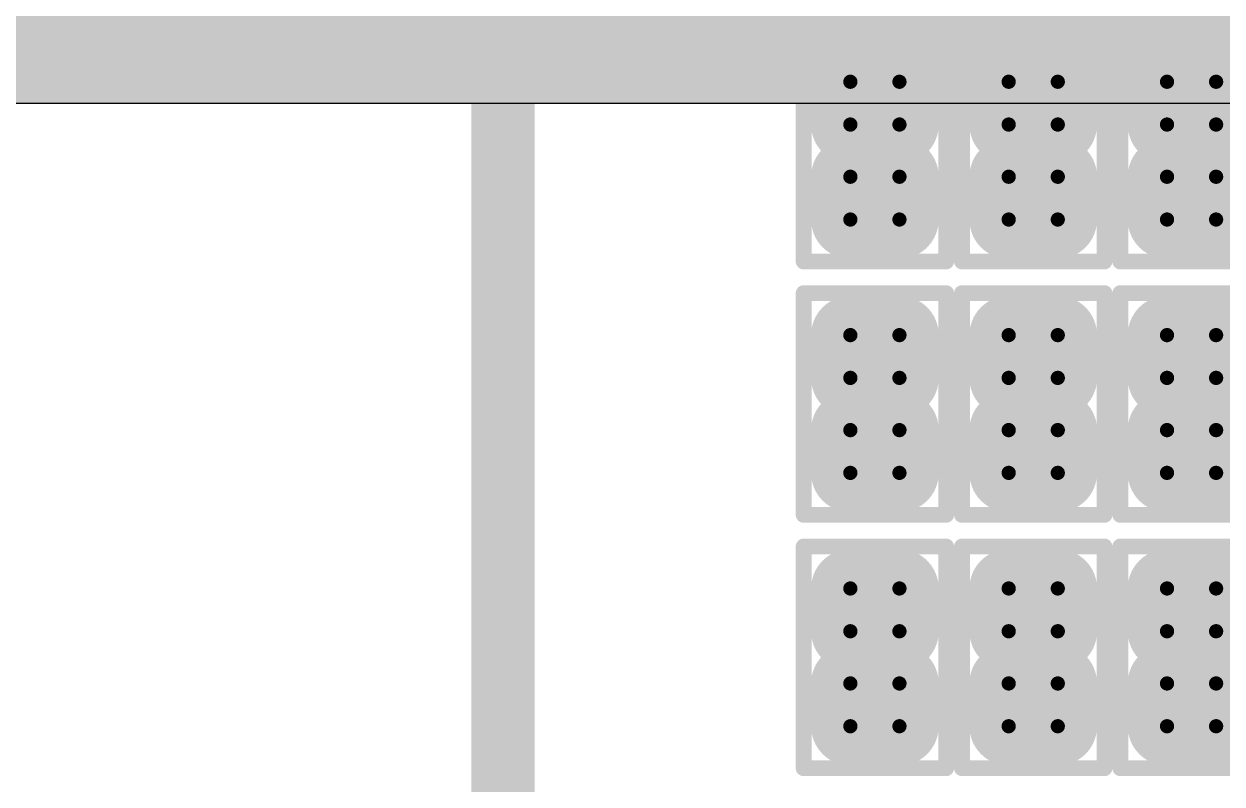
# Model space of a CAD drawing. Header units: millimetres. Extents: x 169 to 355, y 129 to 253.
# Drawn here: x 182.488 to 186.271, y 161.225 to 163.625 of the extents above; entities that cross this region are included whole.
import ezdxf

# ---------------------------------------------------------------- set-up
doc = ezdxf.new("R2010")
doc.units = ezdxf.units.MM
for name, color, linetype in [('BottomLayer', 5, 'Continuous'), ('BottomOverlay', 54, 'Continuous'), ('BottomPaste', 16, 'Continuous'), ('BottomSolder', 6, 'Continuous'), ('InternalPlane1', 76, 'Continuous'), ('Mechanical1', 6, 'Continuous'), ('Mechanical15', 56, 'Continuous')]:
    doc.layers.add(name, color=color, linetype=linetype)

# ---------------------------------------------------------------- blocks, each defined once
blk = doc.blocks.new('R01005_B_1281')
at = {"layer": 'BottomLayer', "const_width": 0.0225}
for points in [[(-0.2287, 0.0775, 1), (-0.2063, 0.0775, 1)], [(-0.0937, 0.0775, 1), (-0.0712, 0.0775, 1)], [(0.0712, 0.0775, 1), (0.0937, 0.0775, 1)], [(0.2063, 0.0775, 1), (0.2287, 0.0775, 1)], [(-0.2287, -0.0775, 1), (-0.2063, -0.0775, 1)], [(-0.0937, -0.0775, 1), (-0.0712, -0.0775, 1)], [(0.0712, -0.0775, 1), (0.0937, -0.0775, 1)], [(0.2063, -0.0775, 1), (0.2287, -0.0775, 1)]]:
    blk.add_lwpolyline(points, format="xyb", close=True, dxfattribs=at)
at = {"layer": 'BottomLayer'}
for points in [[(-0.06, -0.0775), (-0.06, 0.0775), (-0.24, -0.0775), (-0.24, 0.0775)], [(-0.0825, -0.1), (-0.0825, 0.1), (-0.2175, -0.1), (-0.2175, 0.1)], [(0.24, -0.0775), (0.24, 0.0775), (0.06, -0.0775), (0.06, 0.0775)], [(0.2175, -0.1), (0.2175, 0.1), (0.0825, -0.1), (0.0825, 0.1)]]:
    blk.add_solid(points, dxfattribs=at)
at = {"layer": 'BottomPaste', "const_width": 0.0225}
for points in [[(-0.2287, 0.0775, 1), (-0.2063, 0.0775, 1)], [(-0.0937, 0.0775, 1), (-0.0712, 0.0775, 1)], [(0.0712, 0.0775, 1), (0.0937, 0.0775, 1)], [(0.2063, 0.0775, 1), (0.2287, 0.0775, 1)], [(-0.2287, -0.0775, 1), (-0.2063, -0.0775, 1)], [(-0.0937, -0.0775, 1), (-0.0712, -0.0775, 1)], [(0.0712, -0.0775, 1), (0.0937, -0.0775, 1)], [(0.2063, -0.0775, 1), (0.2287, -0.0775, 1)]]:
    blk.add_lwpolyline(points, format="xyb", close=True, dxfattribs=at)
at = {"layer": 'BottomPaste'}
for points in [[(-0.06, -0.0775), (-0.06, 0.0775), (-0.24, -0.0775), (-0.24, 0.0775)], [(-0.0825, -0.1), (-0.0825, 0.1), (-0.2175, -0.1), (-0.2175, 0.1)], [(0.24, -0.0775), (0.24, 0.0775), (0.06, -0.0775), (0.06, 0.0775)], [(0.2175, -0.1), (0.2175, 0.1), (0.0825, -0.1), (0.0825, 0.1)]]:
    blk.add_solid(points, dxfattribs=at)
at = {"layer": 'BottomSolder', "const_width": 0.1241}
for points in [[(-0.2795, 0.0775, 1), (-0.1555, 0.0775, 1)], [(-0.1445, 0.0775, 1), (-0.0204, 0.0775, 1)], [(0.0204, 0.0775, 1), (0.1445, 0.0775, 1)], [(0.1555, 0.0775, 1), (0.2795, 0.0775, 1)], [(-0.2795, -0.0775, 1), (-0.1555, -0.0775, 1)], [(-0.1445, -0.0775, 1), (-0.0204, -0.0775, 1)], [(0.0204, -0.0775, 1), (0.1445, -0.0775, 1)], [(0.1555, -0.0775, 1), (0.2795, -0.0775, 1)]]:
    blk.add_lwpolyline(points, format="xyb", close=True, dxfattribs=at)
at = {"layer": 'BottomSolder'}
for points in [[(-0.0825, -0.2016), (-0.0825, 0.2016), (-0.2175, -0.2016), (-0.2175, 0.2016)], [(0.2175, -0.2016), (0.2175, 0.2016), (0.0825, -0.2016), (0.0825, 0.2016)], [(0.0416, -0.0775), (0.0416, 0.0775), (-0.3416, -0.0775), (-0.3416, 0.0775)], [(0.3416, -0.0775), (0.3416, 0.0775), (-0.0416, -0.0775), (-0.0416, 0.0775)]]:
    blk.add_solid(points, dxfattribs=at)
at = {"layer": 'Mechanical1', "const_width": 0.05}
for points in [[(-0.1999, 0.0999), (-0.1999, -0.1001)], [(-0.1999, 0.0999), (0.2001, 0.0999)], [(0.2001, 0.0999), (0.2001, -0.1001)], [(-0.1999, -0.1001), (0.2001, -0.1001)]]:
    blk.add_lwpolyline(points, dxfattribs=at)
at = {"layer": 'Mechanical1', "const_width": 0.025}
for points in [[(-0.2124, 0.0999, 1), (-0.1874, 0.0999, 1)], [(-0.2124, 0.0999, 1), (-0.1874, 0.0999, 1)], [(0.1876, 0.0999, 1), (0.2126, 0.0999, 1)], [(0.1876, 0.0999, 1), (0.2126, 0.0999, 1)], [(-0.2124, -0.1001, 1), (-0.1874, -0.1001, 1)], [(-0.2124, -0.1001, 1), (-0.1874, -0.1001, 1)], [(0.1876, -0.1001, 1), (0.2126, -0.1001, 1)], [(0.1876, -0.1001, 1), (0.2126, -0.1001, 1)]]:
    blk.add_lwpolyline(points, format="xyb", close=True, dxfattribs=at)
at = {"layer": 'Mechanical15', "const_width": 0.05}
for points in [[(-0.35, 0.225), (-0.35, -0.225)], [(-0.35, 0.225), (0.35, 0.225)], [(0.35, 0.225), (0.35, -0.225)], [(0, 0.125), (0, -0.125)], [(-0.15, 0), (0.15, 0)], [(-0.35, -0.225), (0.35, -0.225)]]:
    blk.add_lwpolyline(points, dxfattribs=at)
at = {"layer": 'Mechanical15', "const_width": 0.025}
for points in [[(-0.3625, 0.225, 1), (-0.3375, 0.225, 1)], [(-0.3625, 0.225, 1), (-0.3375, 0.225, 1)], [(0.3375, 0.225, 1), (0.3625, 0.225, 1)], [(0.3375, 0.225, 1), (0.3625, 0.225, 1)], [(-0.0125, 0.125, 1), (0.0125, 0.125, 1)], [(-0.1625, 0, 1), (-0.1375, 0, 1)], [(0.1375, 0, 1), (0.1625, 0, 1)], [(-0.0125, -0.125, 1), (0.0125, -0.125, 1)], [(-0.3625, -0.225, 1), (-0.3375, -0.225, 1)], [(-0.3625, -0.225, 1), (-0.3375, -0.225, 1)], [(0.3375, -0.225, 1), (0.3625, -0.225, 1)], [(0.3375, -0.225, 1), (0.3625, -0.225, 1)]]:
    blk.add_lwpolyline(points, format="xyb", close=True, dxfattribs=at)
blk = doc.blocks.new('R01005_B_1284')
at = {"layer": 'BottomLayer', "const_width": 0.0225}
for points in [[(-0.2287, 0.0775, 1), (-0.2063, 0.0775, 1)], [(-0.0937, 0.0775, 1), (-0.0712, 0.0775, 1)], [(0.0712, 0.0775, 1), (0.0937, 0.0775, 1)], [(0.2063, 0.0775, 1), (0.2287, 0.0775, 1)], [(-0.2287, -0.0775, 1), (-0.2063, -0.0775, 1)], [(-0.0937, -0.0775, 1), (-0.0712, -0.0775, 1)], [(0.0712, -0.0775, 1), (0.0937, -0.0775, 1)], [(0.2063, -0.0775, 1), (0.2287, -0.0775, 1)]]:
    blk.add_lwpolyline(points, format="xyb", close=True, dxfattribs=at)
at = {"layer": 'BottomLayer'}
for points in [[(-0.06, -0.0775), (-0.06, 0.0775), (-0.24, -0.0775), (-0.24, 0.0775)], [(-0.0825, -0.1), (-0.0825, 0.1), (-0.2175, -0.1), (-0.2175, 0.1)], [(0.24, -0.0775), (0.24, 0.0775), (0.06, -0.0775), (0.06, 0.0775)], [(0.2175, -0.1), (0.2175, 0.1), (0.0825, -0.1), (0.0825, 0.1)]]:
    blk.add_solid(points, dxfattribs=at)
at = {"layer": 'BottomPaste', "const_width": 0.0225}
for points in [[(-0.2287, 0.0775, 1), (-0.2063, 0.0775, 1)], [(-0.0937, 0.0775, 1), (-0.0712, 0.0775, 1)], [(0.0712, 0.0775, 1), (0.0937, 0.0775, 1)], [(0.2063, 0.0775, 1), (0.2287, 0.0775, 1)], [(-0.2287, -0.0775, 1), (-0.2063, -0.0775, 1)], [(-0.0937, -0.0775, 1), (-0.0712, -0.0775, 1)], [(0.0712, -0.0775, 1), (0.0937, -0.0775, 1)], [(0.2063, -0.0775, 1), (0.2287, -0.0775, 1)]]:
    blk.add_lwpolyline(points, format="xyb", close=True, dxfattribs=at)
at = {"layer": 'BottomPaste'}
for points in [[(-0.06, -0.0775), (-0.06, 0.0775), (-0.24, -0.0775), (-0.24, 0.0775)], [(-0.0825, -0.1), (-0.0825, 0.1), (-0.2175, -0.1), (-0.2175, 0.1)], [(0.24, -0.0775), (0.24, 0.0775), (0.06, -0.0775), (0.06, 0.0775)], [(0.2175, -0.1), (0.2175, 0.1), (0.0825, -0.1), (0.0825, 0.1)]]:
    blk.add_solid(points, dxfattribs=at)
at = {"layer": 'BottomSolder', "const_width": 0.1241}
for points in [[(-0.2795, 0.0775, 1), (-0.1555, 0.0775, 1)], [(-0.1445, 0.0775, 1), (-0.0204, 0.0775, 1)], [(0.0204, 0.0775, 1), (0.1445, 0.0775, 1)], [(0.1555, 0.0775, 1), (0.2795, 0.0775, 1)], [(-0.2795, -0.0775, 1), (-0.1555, -0.0775, 1)], [(-0.1445, -0.0775, 1), (-0.0204, -0.0775, 1)], [(0.0204, -0.0775, 1), (0.1445, -0.0775, 1)], [(0.1555, -0.0775, 1), (0.2795, -0.0775, 1)]]:
    blk.add_lwpolyline(points, format="xyb", close=True, dxfattribs=at)
at = {"layer": 'BottomSolder'}
for points in [[(-0.0825, -0.2016), (-0.0825, 0.2016), (-0.2175, -0.2016), (-0.2175, 0.2016)], [(0.2175, -0.2016), (0.2175, 0.2016), (0.0825, -0.2016), (0.0825, 0.2016)], [(0.0416, -0.0775), (0.0416, 0.0775), (-0.3416, -0.0775), (-0.3416, 0.0775)], [(0.3416, -0.0775), (0.3416, 0.0775), (-0.0416, -0.0775), (-0.0416, 0.0775)]]:
    blk.add_solid(points, dxfattribs=at)
at = {"layer": 'Mechanical1', "const_width": 0.05}
for points in [[(-0.1999, 0.0999), (-0.1999, -0.1001)], [(-0.1999, 0.0999), (0.2001, 0.0999)], [(0.2001, 0.0999), (0.2001, -0.1001)], [(-0.1999, -0.1001), (0.2001, -0.1001)]]:
    blk.add_lwpolyline(points, dxfattribs=at)
at = {"layer": 'Mechanical1', "const_width": 0.025}
for points in [[(-0.2124, 0.0999, 1), (-0.1874, 0.0999, 1)], [(-0.2124, 0.0999, 1), (-0.1874, 0.0999, 1)], [(0.1876, 0.0999, 1), (0.2126, 0.0999, 1)], [(0.1876, 0.0999, 1), (0.2126, 0.0999, 1)], [(-0.2124, -0.1001, 1), (-0.1874, -0.1001, 1)], [(-0.2124, -0.1001, 1), (-0.1874, -0.1001, 1)], [(0.1876, -0.1001, 1), (0.2126, -0.1001, 1)], [(0.1876, -0.1001, 1), (0.2126, -0.1001, 1)]]:
    blk.add_lwpolyline(points, format="xyb", close=True, dxfattribs=at)
at = {"layer": 'Mechanical15', "const_width": 0.05}
for points in [[(-0.35, 0.225), (-0.35, -0.225)], [(-0.35, 0.225), (0.35, 0.225)], [(0.35, 0.225), (0.35, -0.225)], [(0, 0.125), (0, -0.125)], [(-0.15, 0), (0.15, 0)], [(-0.35, -0.225), (0.35, -0.225)]]:
    blk.add_lwpolyline(points, dxfattribs=at)
at = {"layer": 'Mechanical15', "const_width": 0.025}
for points in [[(-0.3625, 0.225, 1), (-0.3375, 0.225, 1)], [(-0.3625, 0.225, 1), (-0.3375, 0.225, 1)], [(0.3375, 0.225, 1), (0.3625, 0.225, 1)], [(0.3375, 0.225, 1), (0.3625, 0.225, 1)], [(-0.0125, 0.125, 1), (0.0125, 0.125, 1)], [(-0.1625, 0, 1), (-0.1375, 0, 1)], [(0.1375, 0, 1), (0.1625, 0, 1)], [(-0.0125, -0.125, 1), (0.0125, -0.125, 1)], [(-0.3625, -0.225, 1), (-0.3375, -0.225, 1)], [(-0.3625, -0.225, 1), (-0.3375, -0.225, 1)], [(0.3375, -0.225, 1), (0.3625, -0.225, 1)], [(0.3375, -0.225, 1), (0.3625, -0.225, 1)]]:
    blk.add_lwpolyline(points, format="xyb", close=True, dxfattribs=at)
blk = doc.blocks.new('R01005_B_1296')
at = {"layer": 'BottomLayer', "const_width": 0.0225}
for points in [[(-0.2287, 0.0775, 1), (-0.2063, 0.0775, 1)], [(-0.0937, 0.0775, 1), (-0.0712, 0.0775, 1)], [(0.0712, 0.0775, 1), (0.0937, 0.0775, 1)], [(0.2063, 0.0775, 1), (0.2287, 0.0775, 1)], [(-0.2287, -0.0775, 1), (-0.2063, -0.0775, 1)], [(-0.0937, -0.0775, 1), (-0.0712, -0.0775, 1)], [(0.0712, -0.0775, 1), (0.0937, -0.0775, 1)], [(0.2063, -0.0775, 1), (0.2287, -0.0775, 1)]]:
    blk.add_lwpolyline(points, format="xyb", close=True, dxfattribs=at)
at = {"layer": 'BottomLayer'}
for points in [[(-0.06, -0.0775), (-0.06, 0.0775), (-0.24, -0.0775), (-0.24, 0.0775)], [(-0.0825, -0.1), (-0.0825, 0.1), (-0.2175, -0.1), (-0.2175, 0.1)], [(0.24, -0.0775), (0.24, 0.0775), (0.06, -0.0775), (0.06, 0.0775)], [(0.2175, -0.1), (0.2175, 0.1), (0.0825, -0.1), (0.0825, 0.1)]]:
    blk.add_solid(points, dxfattribs=at)
at = {"layer": 'BottomPaste', "const_width": 0.0225}
for points in [[(-0.2287, 0.0775, 1), (-0.2063, 0.0775, 1)], [(-0.0937, 0.0775, 1), (-0.0712, 0.0775, 1)], [(0.0712, 0.0775, 1), (0.0937, 0.0775, 1)], [(0.2063, 0.0775, 1), (0.2287, 0.0775, 1)], [(-0.2287, -0.0775, 1), (-0.2063, -0.0775, 1)], [(-0.0937, -0.0775, 1), (-0.0712, -0.0775, 1)], [(0.0712, -0.0775, 1), (0.0937, -0.0775, 1)], [(0.2063, -0.0775, 1), (0.2287, -0.0775, 1)]]:
    blk.add_lwpolyline(points, format="xyb", close=True, dxfattribs=at)
at = {"layer": 'BottomPaste'}
for points in [[(-0.06, -0.0775), (-0.06, 0.0775), (-0.24, -0.0775), (-0.24, 0.0775)], [(-0.0825, -0.1), (-0.0825, 0.1), (-0.2175, -0.1), (-0.2175, 0.1)], [(0.24, -0.0775), (0.24, 0.0775), (0.06, -0.0775), (0.06, 0.0775)], [(0.2175, -0.1), (0.2175, 0.1), (0.0825, -0.1), (0.0825, 0.1)]]:
    blk.add_solid(points, dxfattribs=at)
at = {"layer": 'BottomSolder', "const_width": 0.1241}
for points in [[(-0.2795, 0.0775, 1), (-0.1555, 0.0775, 1)], [(-0.1445, 0.0775, 1), (-0.0204, 0.0775, 1)], [(0.0204, 0.0775, 1), (0.1445, 0.0775, 1)], [(0.1555, 0.0775, 1), (0.2795, 0.0775, 1)], [(-0.2795, -0.0775, 1), (-0.1555, -0.0775, 1)], [(-0.1445, -0.0775, 1), (-0.0204, -0.0775, 1)], [(0.0204, -0.0775, 1), (0.1445, -0.0775, 1)], [(0.1555, -0.0775, 1), (0.2795, -0.0775, 1)]]:
    blk.add_lwpolyline(points, format="xyb", close=True, dxfattribs=at)
at = {"layer": 'BottomSolder'}
for points in [[(-0.0825, -0.2016), (-0.0825, 0.2016), (-0.2175, -0.2016), (-0.2175, 0.2016)], [(0.2175, -0.2016), (0.2175, 0.2016), (0.0825, -0.2016), (0.0825, 0.2016)], [(0.0416, -0.0775), (0.0416, 0.0775), (-0.3416, -0.0775), (-0.3416, 0.0775)], [(0.3416, -0.0775), (0.3416, 0.0775), (-0.0416, -0.0775), (-0.0416, 0.0775)]]:
    blk.add_solid(points, dxfattribs=at)
at = {"layer": 'Mechanical1', "const_width": 0.05}
for points in [[(-0.1999, 0.0999), (-0.1999, -0.1001)], [(-0.1999, 0.0999), (0.2001, 0.0999)], [(0.2001, 0.0999), (0.2001, -0.1001)], [(-0.1999, -0.1001), (0.2001, -0.1001)]]:
    blk.add_lwpolyline(points, dxfattribs=at)
at = {"layer": 'Mechanical1', "const_width": 0.025}
for points in [[(-0.2124, 0.0999, 1), (-0.1874, 0.0999, 1)], [(-0.2124, 0.0999, 1), (-0.1874, 0.0999, 1)], [(0.1876, 0.0999, 1), (0.2126, 0.0999, 1)], [(0.1876, 0.0999, 1), (0.2126, 0.0999, 1)], [(-0.2124, -0.1001, 1), (-0.1874, -0.1001, 1)], [(-0.2124, -0.1001, 1), (-0.1874, -0.1001, 1)], [(0.1876, -0.1001, 1), (0.2126, -0.1001, 1)], [(0.1876, -0.1001, 1), (0.2126, -0.1001, 1)]]:
    blk.add_lwpolyline(points, format="xyb", close=True, dxfattribs=at)
at = {"layer": 'Mechanical15', "const_width": 0.05}
for points in [[(-0.35, 0.225), (-0.35, -0.225)], [(-0.35, 0.225), (0.35, 0.225)], [(0.35, 0.225), (0.35, -0.225)], [(0, 0.125), (0, -0.125)], [(-0.15, 0), (0.15, 0)], [(-0.35, -0.225), (0.35, -0.225)]]:
    blk.add_lwpolyline(points, dxfattribs=at)
at = {"layer": 'Mechanical15', "const_width": 0.025}
for points in [[(-0.3625, 0.225, 1), (-0.3375, 0.225, 1)], [(-0.3625, 0.225, 1), (-0.3375, 0.225, 1)], [(0.3375, 0.225, 1), (0.3625, 0.225, 1)], [(0.3375, 0.225, 1), (0.3625, 0.225, 1)], [(-0.0125, 0.125, 1), (0.0125, 0.125, 1)], [(-0.1625, 0, 1), (-0.1375, 0, 1)], [(0.1375, 0, 1), (0.1625, 0, 1)], [(-0.0125, -0.125, 1), (0.0125, -0.125, 1)], [(-0.3625, -0.225, 1), (-0.3375, -0.225, 1)], [(-0.3625, -0.225, 1), (-0.3375, -0.225, 1)], [(0.3375, -0.225, 1), (0.3625, -0.225, 1)], [(0.3375, -0.225, 1), (0.3625, -0.225, 1)]]:
    blk.add_lwpolyline(points, format="xyb", close=True, dxfattribs=at)
blk = doc.blocks.new('R01005_B_1318')
at = {"layer": 'BottomLayer', "const_width": 0.0225}
for points in [[(-0.2287, 0.0775, 1), (-0.2063, 0.0775, 1)], [(-0.0937, 0.0775, 1), (-0.0712, 0.0775, 1)], [(0.0712, 0.0775, 1), (0.0937, 0.0775, 1)], [(0.2063, 0.0775, 1), (0.2287, 0.0775, 1)], [(-0.2287, -0.0775, 1), (-0.2063, -0.0775, 1)], [(-0.0937, -0.0775, 1), (-0.0712, -0.0775, 1)], [(0.0712, -0.0775, 1), (0.0937, -0.0775, 1)], [(0.2063, -0.0775, 1), (0.2287, -0.0775, 1)]]:
    blk.add_lwpolyline(points, format="xyb", close=True, dxfattribs=at)
at = {"layer": 'BottomLayer'}
for points in [[(-0.06, -0.0775), (-0.06, 0.0775), (-0.24, -0.0775), (-0.24, 0.0775)], [(-0.0825, -0.1), (-0.0825, 0.1), (-0.2175, -0.1), (-0.2175, 0.1)], [(0.24, -0.0775), (0.24, 0.0775), (0.06, -0.0775), (0.06, 0.0775)], [(0.2175, -0.1), (0.2175, 0.1), (0.0825, -0.1), (0.0825, 0.1)]]:
    blk.add_solid(points, dxfattribs=at)
at = {"layer": 'BottomPaste', "const_width": 0.0225}
for points in [[(-0.2287, 0.0775, 1), (-0.2063, 0.0775, 1)], [(-0.0937, 0.0775, 1), (-0.0712, 0.0775, 1)], [(0.0712, 0.0775, 1), (0.0937, 0.0775, 1)], [(0.2063, 0.0775, 1), (0.2287, 0.0775, 1)], [(-0.2287, -0.0775, 1), (-0.2063, -0.0775, 1)], [(-0.0937, -0.0775, 1), (-0.0712, -0.0775, 1)], [(0.0712, -0.0775, 1), (0.0937, -0.0775, 1)], [(0.2063, -0.0775, 1), (0.2287, -0.0775, 1)]]:
    blk.add_lwpolyline(points, format="xyb", close=True, dxfattribs=at)
at = {"layer": 'BottomPaste'}
for points in [[(-0.06, -0.0775), (-0.06, 0.0775), (-0.24, -0.0775), (-0.24, 0.0775)], [(-0.0825, -0.1), (-0.0825, 0.1), (-0.2175, -0.1), (-0.2175, 0.1)], [(0.24, -0.0775), (0.24, 0.0775), (0.06, -0.0775), (0.06, 0.0775)], [(0.2175, -0.1), (0.2175, 0.1), (0.0825, -0.1), (0.0825, 0.1)]]:
    blk.add_solid(points, dxfattribs=at)
at = {"layer": 'BottomSolder', "const_width": 0.1241}
for points in [[(-0.2795, 0.0775, 1), (-0.1555, 0.0775, 1)], [(-0.1445, 0.0775, 1), (-0.0204, 0.0775, 1)], [(0.0204, 0.0775, 1), (0.1445, 0.0775, 1)], [(0.1555, 0.0775, 1), (0.2795, 0.0775, 1)], [(-0.2795, -0.0775, 1), (-0.1555, -0.0775, 1)], [(-0.1445, -0.0775, 1), (-0.0204, -0.0775, 1)], [(0.0204, -0.0775, 1), (0.1445, -0.0775, 1)], [(0.1555, -0.0775, 1), (0.2795, -0.0775, 1)]]:
    blk.add_lwpolyline(points, format="xyb", close=True, dxfattribs=at)
at = {"layer": 'BottomSolder'}
for points in [[(-0.0825, -0.2016), (-0.0825, 0.2016), (-0.2175, -0.2016), (-0.2175, 0.2016)], [(0.2175, -0.2016), (0.2175, 0.2016), (0.0825, -0.2016), (0.0825, 0.2016)], [(0.0416, -0.0775), (0.0416, 0.0775), (-0.3416, -0.0775), (-0.3416, 0.0775)], [(0.3416, -0.0775), (0.3416, 0.0775), (-0.0416, -0.0775), (-0.0416, 0.0775)]]:
    blk.add_solid(points, dxfattribs=at)
at = {"layer": 'Mechanical1', "const_width": 0.05}
for points in [[(-0.1999, 0.0999), (-0.1999, -0.1001)], [(-0.1999, 0.0999), (0.2001, 0.0999)], [(0.2001, 0.0999), (0.2001, -0.1001)], [(-0.1999, -0.1001), (0.2001, -0.1001)]]:
    blk.add_lwpolyline(points, dxfattribs=at)
at = {"layer": 'Mechanical1', "const_width": 0.025}
for points in [[(-0.2124, 0.0999, 1), (-0.1874, 0.0999, 1)], [(-0.2124, 0.0999, 1), (-0.1874, 0.0999, 1)], [(0.1876, 0.0999, 1), (0.2126, 0.0999, 1)], [(0.1876, 0.0999, 1), (0.2126, 0.0999, 1)], [(-0.2124, -0.1001, 1), (-0.1874, -0.1001, 1)], [(-0.2124, -0.1001, 1), (-0.1874, -0.1001, 1)], [(0.1876, -0.1001, 1), (0.2126, -0.1001, 1)], [(0.1876, -0.1001, 1), (0.2126, -0.1001, 1)]]:
    blk.add_lwpolyline(points, format="xyb", close=True, dxfattribs=at)
at = {"layer": 'Mechanical15', "const_width": 0.05}
for points in [[(-0.35, 0.225), (-0.35, -0.225)], [(-0.35, 0.225), (0.35, 0.225)], [(0.35, 0.225), (0.35, -0.225)], [(0, 0.125), (0, -0.125)], [(-0.15, 0), (0.15, 0)], [(-0.35, -0.225), (0.35, -0.225)]]:
    blk.add_lwpolyline(points, dxfattribs=at)
at = {"layer": 'Mechanical15', "const_width": 0.025}
for points in [[(-0.3625, 0.225, 1), (-0.3375, 0.225, 1)], [(-0.3625, 0.225, 1), (-0.3375, 0.225, 1)], [(0.3375, 0.225, 1), (0.3625, 0.225, 1)], [(0.3375, 0.225, 1), (0.3625, 0.225, 1)], [(-0.0125, 0.125, 1), (0.0125, 0.125, 1)], [(-0.1625, 0, 1), (-0.1375, 0, 1)], [(0.1375, 0, 1), (0.1625, 0, 1)], [(-0.0125, -0.125, 1), (0.0125, -0.125, 1)], [(-0.3625, -0.225, 1), (-0.3375, -0.225, 1)], [(-0.3625, -0.225, 1), (-0.3375, -0.225, 1)], [(0.3375, -0.225, 1), (0.3625, -0.225, 1)], [(0.3375, -0.225, 1), (0.3625, -0.225, 1)]]:
    blk.add_lwpolyline(points, format="xyb", close=True, dxfattribs=at)
blk = doc.blocks.new('R01005_B_1319')
at = {"layer": 'BottomLayer', "const_width": 0.0225}
for points in [[(-0.2287, 0.0775, 1), (-0.2063, 0.0775, 1)], [(-0.0937, 0.0775, 1), (-0.0712, 0.0775, 1)], [(0.0712, 0.0775, 1), (0.0937, 0.0775, 1)], [(0.2063, 0.0775, 1), (0.2287, 0.0775, 1)], [(-0.2287, -0.0775, 1), (-0.2063, -0.0775, 1)], [(-0.0937, -0.0775, 1), (-0.0712, -0.0775, 1)], [(0.0712, -0.0775, 1), (0.0937, -0.0775, 1)], [(0.2063, -0.0775, 1), (0.2287, -0.0775, 1)]]:
    blk.add_lwpolyline(points, format="xyb", close=True, dxfattribs=at)
at = {"layer": 'BottomLayer'}
for points in [[(-0.06, -0.0775), (-0.06, 0.0775), (-0.24, -0.0775), (-0.24, 0.0775)], [(-0.0825, -0.1), (-0.0825, 0.1), (-0.2175, -0.1), (-0.2175, 0.1)], [(0.24, -0.0775), (0.24, 0.0775), (0.06, -0.0775), (0.06, 0.0775)], [(0.2175, -0.1), (0.2175, 0.1), (0.0825, -0.1), (0.0825, 0.1)]]:
    blk.add_solid(points, dxfattribs=at)
at = {"layer": 'BottomPaste', "const_width": 0.0225}
for points in [[(-0.2287, 0.0775, 1), (-0.2063, 0.0775, 1)], [(-0.0937, 0.0775, 1), (-0.0712, 0.0775, 1)], [(0.0712, 0.0775, 1), (0.0937, 0.0775, 1)], [(0.2063, 0.0775, 1), (0.2287, 0.0775, 1)], [(-0.2287, -0.0775, 1), (-0.2063, -0.0775, 1)], [(-0.0937, -0.0775, 1), (-0.0712, -0.0775, 1)], [(0.0712, -0.0775, 1), (0.0937, -0.0775, 1)], [(0.2063, -0.0775, 1), (0.2287, -0.0775, 1)]]:
    blk.add_lwpolyline(points, format="xyb", close=True, dxfattribs=at)
at = {"layer": 'BottomPaste'}
for points in [[(-0.06, -0.0775), (-0.06, 0.0775), (-0.24, -0.0775), (-0.24, 0.0775)], [(-0.0825, -0.1), (-0.0825, 0.1), (-0.2175, -0.1), (-0.2175, 0.1)], [(0.24, -0.0775), (0.24, 0.0775), (0.06, -0.0775), (0.06, 0.0775)], [(0.2175, -0.1), (0.2175, 0.1), (0.0825, -0.1), (0.0825, 0.1)]]:
    blk.add_solid(points, dxfattribs=at)
at = {"layer": 'BottomSolder', "const_width": 0.1241}
for points in [[(-0.2795, 0.0775, 1), (-0.1555, 0.0775, 1)], [(-0.1445, 0.0775, 1), (-0.0204, 0.0775, 1)], [(0.0204, 0.0775, 1), (0.1445, 0.0775, 1)], [(0.1555, 0.0775, 1), (0.2795, 0.0775, 1)], [(-0.2795, -0.0775, 1), (-0.1555, -0.0775, 1)], [(-0.1445, -0.0775, 1), (-0.0204, -0.0775, 1)], [(0.0204, -0.0775, 1), (0.1445, -0.0775, 1)], [(0.1555, -0.0775, 1), (0.2795, -0.0775, 1)]]:
    blk.add_lwpolyline(points, format="xyb", close=True, dxfattribs=at)
at = {"layer": 'BottomSolder'}
for points in [[(-0.0825, -0.2016), (-0.0825, 0.2016), (-0.2175, -0.2016), (-0.2175, 0.2016)], [(0.2175, -0.2016), (0.2175, 0.2016), (0.0825, -0.2016), (0.0825, 0.2016)], [(0.0416, -0.0775), (0.0416, 0.0775), (-0.3416, -0.0775), (-0.3416, 0.0775)], [(0.3416, -0.0775), (0.3416, 0.0775), (-0.0416, -0.0775), (-0.0416, 0.0775)]]:
    blk.add_solid(points, dxfattribs=at)
at = {"layer": 'Mechanical1', "const_width": 0.05}
for points in [[(-0.1999, 0.0999), (-0.1999, -0.1001)], [(-0.1999, 0.0999), (0.2001, 0.0999)], [(0.2001, 0.0999), (0.2001, -0.1001)], [(-0.1999, -0.1001), (0.2001, -0.1001)]]:
    blk.add_lwpolyline(points, dxfattribs=at)
at = {"layer": 'Mechanical1', "const_width": 0.025}
for points in [[(-0.2124, 0.0999, 1), (-0.1874, 0.0999, 1)], [(-0.2124, 0.0999, 1), (-0.1874, 0.0999, 1)], [(0.1876, 0.0999, 1), (0.2126, 0.0999, 1)], [(0.1876, 0.0999, 1), (0.2126, 0.0999, 1)], [(-0.2124, -0.1001, 1), (-0.1874, -0.1001, 1)], [(-0.2124, -0.1001, 1), (-0.1874, -0.1001, 1)], [(0.1876, -0.1001, 1), (0.2126, -0.1001, 1)], [(0.1876, -0.1001, 1), (0.2126, -0.1001, 1)]]:
    blk.add_lwpolyline(points, format="xyb", close=True, dxfattribs=at)
at = {"layer": 'Mechanical15', "const_width": 0.05}
for points in [[(-0.35, 0.225), (-0.35, -0.225)], [(-0.35, 0.225), (0.35, 0.225)], [(0.35, 0.225), (0.35, -0.225)], [(0, 0.125), (0, -0.125)], [(-0.15, 0), (0.15, 0)], [(-0.35, -0.225), (0.35, -0.225)]]:
    blk.add_lwpolyline(points, dxfattribs=at)
at = {"layer": 'Mechanical15', "const_width": 0.025}
for points in [[(-0.3625, 0.225, 1), (-0.3375, 0.225, 1)], [(-0.3625, 0.225, 1), (-0.3375, 0.225, 1)], [(0.3375, 0.225, 1), (0.3625, 0.225, 1)], [(0.3375, 0.225, 1), (0.3625, 0.225, 1)], [(-0.0125, 0.125, 1), (0.0125, 0.125, 1)], [(-0.1625, 0, 1), (-0.1375, 0, 1)], [(0.1375, 0, 1), (0.1625, 0, 1)], [(-0.0125, -0.125, 1), (0.0125, -0.125, 1)], [(-0.3625, -0.225, 1), (-0.3375, -0.225, 1)], [(-0.3625, -0.225, 1), (-0.3375, -0.225, 1)], [(0.3375, -0.225, 1), (0.3625, -0.225, 1)], [(0.3375, -0.225, 1), (0.3625, -0.225, 1)]]:
    blk.add_lwpolyline(points, format="xyb", close=True, dxfattribs=at)
blk = doc.blocks.new('R01005_B_1333')
at = {"layer": 'BottomLayer', "const_width": 0.0225}
for points in [[(-0.2287, 0.0775, 1), (-0.2063, 0.0775, 1)], [(-0.0937, 0.0775, 1), (-0.0712, 0.0775, 1)], [(0.0712, 0.0775, 1), (0.0937, 0.0775, 1)], [(0.2063, 0.0775, 1), (0.2287, 0.0775, 1)], [(-0.2287, -0.0775, 1), (-0.2063, -0.0775, 1)], [(-0.0937, -0.0775, 1), (-0.0712, -0.0775, 1)], [(0.0712, -0.0775, 1), (0.0937, -0.0775, 1)], [(0.2063, -0.0775, 1), (0.2287, -0.0775, 1)]]:
    blk.add_lwpolyline(points, format="xyb", close=True, dxfattribs=at)
at = {"layer": 'BottomLayer'}
for points in [[(-0.06, -0.0775), (-0.06, 0.0775), (-0.24, -0.0775), (-0.24, 0.0775)], [(-0.0825, -0.1), (-0.0825, 0.1), (-0.2175, -0.1), (-0.2175, 0.1)], [(0.24, -0.0775), (0.24, 0.0775), (0.06, -0.0775), (0.06, 0.0775)], [(0.2175, -0.1), (0.2175, 0.1), (0.0825, -0.1), (0.0825, 0.1)]]:
    blk.add_solid(points, dxfattribs=at)
at = {"layer": 'BottomPaste', "const_width": 0.0225}
for points in [[(-0.2287, 0.0775, 1), (-0.2063, 0.0775, 1)], [(-0.0937, 0.0775, 1), (-0.0712, 0.0775, 1)], [(0.0712, 0.0775, 1), (0.0937, 0.0775, 1)], [(0.2063, 0.0775, 1), (0.2287, 0.0775, 1)], [(-0.2287, -0.0775, 1), (-0.2063, -0.0775, 1)], [(-0.0937, -0.0775, 1), (-0.0712, -0.0775, 1)], [(0.0712, -0.0775, 1), (0.0937, -0.0775, 1)], [(0.2063, -0.0775, 1), (0.2287, -0.0775, 1)]]:
    blk.add_lwpolyline(points, format="xyb", close=True, dxfattribs=at)
at = {"layer": 'BottomPaste'}
for points in [[(-0.06, -0.0775), (-0.06, 0.0775), (-0.24, -0.0775), (-0.24, 0.0775)], [(-0.0825, -0.1), (-0.0825, 0.1), (-0.2175, -0.1), (-0.2175, 0.1)], [(0.24, -0.0775), (0.24, 0.0775), (0.06, -0.0775), (0.06, 0.0775)], [(0.2175, -0.1), (0.2175, 0.1), (0.0825, -0.1), (0.0825, 0.1)]]:
    blk.add_solid(points, dxfattribs=at)
at = {"layer": 'BottomSolder', "const_width": 0.1241}
for points in [[(-0.2795, 0.0775, 1), (-0.1555, 0.0775, 1)], [(-0.1445, 0.0775, 1), (-0.0204, 0.0775, 1)], [(0.0204, 0.0775, 1), (0.1445, 0.0775, 1)], [(0.1555, 0.0775, 1), (0.2795, 0.0775, 1)], [(-0.2795, -0.0775, 1), (-0.1555, -0.0775, 1)], [(-0.1445, -0.0775, 1), (-0.0204, -0.0775, 1)], [(0.0204, -0.0775, 1), (0.1445, -0.0775, 1)], [(0.1555, -0.0775, 1), (0.2795, -0.0775, 1)]]:
    blk.add_lwpolyline(points, format="xyb", close=True, dxfattribs=at)
at = {"layer": 'BottomSolder'}
for points in [[(-0.0825, -0.2016), (-0.0825, 0.2016), (-0.2175, -0.2016), (-0.2175, 0.2016)], [(0.2175, -0.2016), (0.2175, 0.2016), (0.0825, -0.2016), (0.0825, 0.2016)], [(0.0416, -0.0775), (0.0416, 0.0775), (-0.3416, -0.0775), (-0.3416, 0.0775)], [(0.3416, -0.0775), (0.3416, 0.0775), (-0.0416, -0.0775), (-0.0416, 0.0775)]]:
    blk.add_solid(points, dxfattribs=at)
at = {"layer": 'Mechanical1', "const_width": 0.05}
for points in [[(-0.1999, 0.0999), (-0.1999, -0.1001)], [(-0.1999, 0.0999), (0.2001, 0.0999)], [(0.2001, 0.0999), (0.2001, -0.1001)], [(-0.1999, -0.1001), (0.2001, -0.1001)]]:
    blk.add_lwpolyline(points, dxfattribs=at)
at = {"layer": 'Mechanical1', "const_width": 0.025}
for points in [[(-0.2124, 0.0999, 1), (-0.1874, 0.0999, 1)], [(-0.2124, 0.0999, 1), (-0.1874, 0.0999, 1)], [(0.1876, 0.0999, 1), (0.2126, 0.0999, 1)], [(0.1876, 0.0999, 1), (0.2126, 0.0999, 1)], [(-0.2124, -0.1001, 1), (-0.1874, -0.1001, 1)], [(-0.2124, -0.1001, 1), (-0.1874, -0.1001, 1)], [(0.1876, -0.1001, 1), (0.2126, -0.1001, 1)], [(0.1876, -0.1001, 1), (0.2126, -0.1001, 1)]]:
    blk.add_lwpolyline(points, format="xyb", close=True, dxfattribs=at)
at = {"layer": 'Mechanical15', "const_width": 0.05}
for points in [[(-0.35, 0.225), (-0.35, -0.225)], [(-0.35, 0.225), (0.35, 0.225)], [(0.35, 0.225), (0.35, -0.225)], [(0, 0.125), (0, -0.125)], [(-0.15, 0), (0.15, 0)], [(-0.35, -0.225), (0.35, -0.225)]]:
    blk.add_lwpolyline(points, dxfattribs=at)
at = {"layer": 'Mechanical15', "const_width": 0.025}
for points in [[(-0.3625, 0.225, 1), (-0.3375, 0.225, 1)], [(-0.3625, 0.225, 1), (-0.3375, 0.225, 1)], [(0.3375, 0.225, 1), (0.3625, 0.225, 1)], [(0.3375, 0.225, 1), (0.3625, 0.225, 1)], [(-0.0125, 0.125, 1), (0.0125, 0.125, 1)], [(-0.1625, 0, 1), (-0.1375, 0, 1)], [(0.1375, 0, 1), (0.1625, 0, 1)], [(-0.0125, -0.125, 1), (0.0125, -0.125, 1)], [(-0.3625, -0.225, 1), (-0.3375, -0.225, 1)], [(-0.3625, -0.225, 1), (-0.3375, -0.225, 1)], [(0.3375, -0.225, 1), (0.3625, -0.225, 1)], [(0.3375, -0.225, 1), (0.3625, -0.225, 1)]]:
    blk.add_lwpolyline(points, format="xyb", close=True, dxfattribs=at)
blk = doc.blocks.new('R01005_B_1349')
at = {"layer": 'BottomLayer', "const_width": 0.0225}
for points in [[(-0.2287, 0.0775, 1), (-0.2063, 0.0775, 1)], [(-0.0937, 0.0775, 1), (-0.0712, 0.0775, 1)], [(0.0712, 0.0775, 1), (0.0937, 0.0775, 1)], [(0.2063, 0.0775, 1), (0.2287, 0.0775, 1)], [(-0.2287, -0.0775, 1), (-0.2063, -0.0775, 1)], [(-0.0937, -0.0775, 1), (-0.0712, -0.0775, 1)], [(0.0712, -0.0775, 1), (0.0937, -0.0775, 1)], [(0.2063, -0.0775, 1), (0.2287, -0.0775, 1)]]:
    blk.add_lwpolyline(points, format="xyb", close=True, dxfattribs=at)
at = {"layer": 'BottomLayer'}
for points in [[(-0.06, -0.0775), (-0.06, 0.0775), (-0.24, -0.0775), (-0.24, 0.0775)], [(-0.0825, -0.1), (-0.0825, 0.1), (-0.2175, -0.1), (-0.2175, 0.1)], [(0.24, -0.0775), (0.24, 0.0775), (0.06, -0.0775), (0.06, 0.0775)], [(0.2175, -0.1), (0.2175, 0.1), (0.0825, -0.1), (0.0825, 0.1)]]:
    blk.add_solid(points, dxfattribs=at)
at = {"layer": 'BottomPaste', "const_width": 0.0225}
for points in [[(-0.2287, 0.0775, 1), (-0.2063, 0.0775, 1)], [(-0.0937, 0.0775, 1), (-0.0712, 0.0775, 1)], [(0.0712, 0.0775, 1), (0.0937, 0.0775, 1)], [(0.2063, 0.0775, 1), (0.2287, 0.0775, 1)], [(-0.2287, -0.0775, 1), (-0.2063, -0.0775, 1)], [(-0.0937, -0.0775, 1), (-0.0712, -0.0775, 1)], [(0.0712, -0.0775, 1), (0.0937, -0.0775, 1)], [(0.2063, -0.0775, 1), (0.2287, -0.0775, 1)]]:
    blk.add_lwpolyline(points, format="xyb", close=True, dxfattribs=at)
at = {"layer": 'BottomPaste'}
for points in [[(-0.06, -0.0775), (-0.06, 0.0775), (-0.24, -0.0775), (-0.24, 0.0775)], [(-0.0825, -0.1), (-0.0825, 0.1), (-0.2175, -0.1), (-0.2175, 0.1)], [(0.24, -0.0775), (0.24, 0.0775), (0.06, -0.0775), (0.06, 0.0775)], [(0.2175, -0.1), (0.2175, 0.1), (0.0825, -0.1), (0.0825, 0.1)]]:
    blk.add_solid(points, dxfattribs=at)
at = {"layer": 'BottomSolder', "const_width": 0.1241}
for points in [[(-0.2795, 0.0775, 1), (-0.1555, 0.0775, 1)], [(-0.1445, 0.0775, 1), (-0.0204, 0.0775, 1)], [(0.0204, 0.0775, 1), (0.1445, 0.0775, 1)], [(0.1555, 0.0775, 1), (0.2795, 0.0775, 1)], [(-0.2795, -0.0775, 1), (-0.1555, -0.0775, 1)], [(-0.1445, -0.0775, 1), (-0.0204, -0.0775, 1)], [(0.0204, -0.0775, 1), (0.1445, -0.0775, 1)], [(0.1555, -0.0775, 1), (0.2795, -0.0775, 1)]]:
    blk.add_lwpolyline(points, format="xyb", close=True, dxfattribs=at)
at = {"layer": 'BottomSolder'}
for points in [[(-0.0825, -0.2016), (-0.0825, 0.2016), (-0.2175, -0.2016), (-0.2175, 0.2016)], [(0.2175, -0.2016), (0.2175, 0.2016), (0.0825, -0.2016), (0.0825, 0.2016)], [(0.0416, -0.0775), (0.0416, 0.0775), (-0.3416, -0.0775), (-0.3416, 0.0775)], [(0.3416, -0.0775), (0.3416, 0.0775), (-0.0416, -0.0775), (-0.0416, 0.0775)]]:
    blk.add_solid(points, dxfattribs=at)
at = {"layer": 'Mechanical1', "const_width": 0.05}
for points in [[(-0.1999, 0.0999), (-0.1999, -0.1001)], [(-0.1999, 0.0999), (0.2001, 0.0999)], [(0.2001, 0.0999), (0.2001, -0.1001)], [(-0.1999, -0.1001), (0.2001, -0.1001)]]:
    blk.add_lwpolyline(points, dxfattribs=at)
at = {"layer": 'Mechanical1', "const_width": 0.025}
for points in [[(-0.2124, 0.0999, 1), (-0.1874, 0.0999, 1)], [(-0.2124, 0.0999, 1), (-0.1874, 0.0999, 1)], [(0.1876, 0.0999, 1), (0.2126, 0.0999, 1)], [(0.1876, 0.0999, 1), (0.2126, 0.0999, 1)], [(-0.2124, -0.1001, 1), (-0.1874, -0.1001, 1)], [(-0.2124, -0.1001, 1), (-0.1874, -0.1001, 1)], [(0.1876, -0.1001, 1), (0.2126, -0.1001, 1)], [(0.1876, -0.1001, 1), (0.2126, -0.1001, 1)]]:
    blk.add_lwpolyline(points, format="xyb", close=True, dxfattribs=at)
at = {"layer": 'Mechanical15', "const_width": 0.05}
for points in [[(-0.35, 0.225), (-0.35, -0.225)], [(-0.35, 0.225), (0.35, 0.225)], [(0.35, 0.225), (0.35, -0.225)], [(0, 0.125), (0, -0.125)], [(-0.15, 0), (0.15, 0)], [(-0.35, -0.225), (0.35, -0.225)]]:
    blk.add_lwpolyline(points, dxfattribs=at)
at = {"layer": 'Mechanical15', "const_width": 0.025}
for points in [[(-0.3625, 0.225, 1), (-0.3375, 0.225, 1)], [(-0.3625, 0.225, 1), (-0.3375, 0.225, 1)], [(0.3375, 0.225, 1), (0.3625, 0.225, 1)], [(0.3375, 0.225, 1), (0.3625, 0.225, 1)], [(-0.0125, 0.125, 1), (0.0125, 0.125, 1)], [(-0.1625, 0, 1), (-0.1375, 0, 1)], [(0.1375, 0, 1), (0.1625, 0, 1)], [(-0.0125, -0.125, 1), (0.0125, -0.125, 1)], [(-0.3625, -0.225, 1), (-0.3375, -0.225, 1)], [(-0.3625, -0.225, 1), (-0.3375, -0.225, 1)], [(0.3375, -0.225, 1), (0.3625, -0.225, 1)], [(0.3375, -0.225, 1), (0.3625, -0.225, 1)]]:
    blk.add_lwpolyline(points, format="xyb", close=True, dxfattribs=at)
blk = doc.blocks.new('R01005_B_1355')
at = {"layer": 'BottomLayer', "const_width": 0.0225}
for points in [[(-0.2287, 0.0775, 1), (-0.2063, 0.0775, 1)], [(-0.0937, 0.0775, 1), (-0.0712, 0.0775, 1)], [(0.0712, 0.0775, 1), (0.0937, 0.0775, 1)], [(0.2063, 0.0775, 1), (0.2287, 0.0775, 1)], [(-0.2287, -0.0775, 1), (-0.2063, -0.0775, 1)], [(-0.0937, -0.0775, 1), (-0.0712, -0.0775, 1)], [(0.0712, -0.0775, 1), (0.0937, -0.0775, 1)], [(0.2063, -0.0775, 1), (0.2287, -0.0775, 1)]]:
    blk.add_lwpolyline(points, format="xyb", close=True, dxfattribs=at)
at = {"layer": 'BottomLayer'}
for points in [[(-0.06, -0.0775), (-0.06, 0.0775), (-0.24, -0.0775), (-0.24, 0.0775)], [(-0.0825, -0.1), (-0.0825, 0.1), (-0.2175, -0.1), (-0.2175, 0.1)], [(0.24, -0.0775), (0.24, 0.0775), (0.06, -0.0775), (0.06, 0.0775)], [(0.2175, -0.1), (0.2175, 0.1), (0.0825, -0.1), (0.0825, 0.1)]]:
    blk.add_solid(points, dxfattribs=at)
at = {"layer": 'BottomPaste', "const_width": 0.0225}
for points in [[(-0.2287, 0.0775, 1), (-0.2063, 0.0775, 1)], [(-0.0937, 0.0775, 1), (-0.0712, 0.0775, 1)], [(0.0712, 0.0775, 1), (0.0937, 0.0775, 1)], [(0.2063, 0.0775, 1), (0.2287, 0.0775, 1)], [(-0.2287, -0.0775, 1), (-0.2063, -0.0775, 1)], [(-0.0937, -0.0775, 1), (-0.0712, -0.0775, 1)], [(0.0712, -0.0775, 1), (0.0937, -0.0775, 1)], [(0.2063, -0.0775, 1), (0.2287, -0.0775, 1)]]:
    blk.add_lwpolyline(points, format="xyb", close=True, dxfattribs=at)
at = {"layer": 'BottomPaste'}
for points in [[(-0.06, -0.0775), (-0.06, 0.0775), (-0.24, -0.0775), (-0.24, 0.0775)], [(-0.0825, -0.1), (-0.0825, 0.1), (-0.2175, -0.1), (-0.2175, 0.1)], [(0.24, -0.0775), (0.24, 0.0775), (0.06, -0.0775), (0.06, 0.0775)], [(0.2175, -0.1), (0.2175, 0.1), (0.0825, -0.1), (0.0825, 0.1)]]:
    blk.add_solid(points, dxfattribs=at)
at = {"layer": 'BottomSolder', "const_width": 0.1241}
for points in [[(-0.2795, 0.0775, 1), (-0.1555, 0.0775, 1)], [(-0.1445, 0.0775, 1), (-0.0204, 0.0775, 1)], [(0.0204, 0.0775, 1), (0.1445, 0.0775, 1)], [(0.1555, 0.0775, 1), (0.2795, 0.0775, 1)], [(-0.2795, -0.0775, 1), (-0.1555, -0.0775, 1)], [(-0.1445, -0.0775, 1), (-0.0204, -0.0775, 1)], [(0.0204, -0.0775, 1), (0.1445, -0.0775, 1)], [(0.1555, -0.0775, 1), (0.2795, -0.0775, 1)]]:
    blk.add_lwpolyline(points, format="xyb", close=True, dxfattribs=at)
at = {"layer": 'BottomSolder'}
for points in [[(-0.0825, -0.2016), (-0.0825, 0.2016), (-0.2175, -0.2016), (-0.2175, 0.2016)], [(0.2175, -0.2016), (0.2175, 0.2016), (0.0825, -0.2016), (0.0825, 0.2016)], [(0.0416, -0.0775), (0.0416, 0.0775), (-0.3416, -0.0775), (-0.3416, 0.0775)], [(0.3416, -0.0775), (0.3416, 0.0775), (-0.0416, -0.0775), (-0.0416, 0.0775)]]:
    blk.add_solid(points, dxfattribs=at)
at = {"layer": 'Mechanical1', "const_width": 0.05}
for points in [[(-0.1999, 0.0999), (-0.1999, -0.1001)], [(-0.1999, 0.0999), (0.2001, 0.0999)], [(0.2001, 0.0999), (0.2001, -0.1001)], [(-0.1999, -0.1001), (0.2001, -0.1001)]]:
    blk.add_lwpolyline(points, dxfattribs=at)
at = {"layer": 'Mechanical1', "const_width": 0.025}
for points in [[(-0.2124, 0.0999, 1), (-0.1874, 0.0999, 1)], [(-0.2124, 0.0999, 1), (-0.1874, 0.0999, 1)], [(0.1876, 0.0999, 1), (0.2126, 0.0999, 1)], [(0.1876, 0.0999, 1), (0.2126, 0.0999, 1)], [(-0.2124, -0.1001, 1), (-0.1874, -0.1001, 1)], [(-0.2124, -0.1001, 1), (-0.1874, -0.1001, 1)], [(0.1876, -0.1001, 1), (0.2126, -0.1001, 1)], [(0.1876, -0.1001, 1), (0.2126, -0.1001, 1)]]:
    blk.add_lwpolyline(points, format="xyb", close=True, dxfattribs=at)
at = {"layer": 'Mechanical15', "const_width": 0.05}
for points in [[(-0.35, 0.225), (-0.35, -0.225)], [(-0.35, 0.225), (0.35, 0.225)], [(0.35, 0.225), (0.35, -0.225)], [(0, 0.125), (0, -0.125)], [(-0.15, 0), (0.15, 0)], [(-0.35, -0.225), (0.35, -0.225)]]:
    blk.add_lwpolyline(points, dxfattribs=at)
at = {"layer": 'Mechanical15', "const_width": 0.025}
for points in [[(-0.3625, 0.225, 1), (-0.3375, 0.225, 1)], [(-0.3625, 0.225, 1), (-0.3375, 0.225, 1)], [(0.3375, 0.225, 1), (0.3625, 0.225, 1)], [(0.3375, 0.225, 1), (0.3625, 0.225, 1)], [(-0.0125, 0.125, 1), (0.0125, 0.125, 1)], [(-0.1625, 0, 1), (-0.1375, 0, 1)], [(0.1375, 0, 1), (0.1625, 0, 1)], [(-0.0125, -0.125, 1), (0.0125, -0.125, 1)], [(-0.3625, -0.225, 1), (-0.3375, -0.225, 1)], [(-0.3625, -0.225, 1), (-0.3375, -0.225, 1)], [(0.3375, -0.225, 1), (0.3625, -0.225, 1)], [(0.3375, -0.225, 1), (0.3625, -0.225, 1)]]:
    blk.add_lwpolyline(points, format="xyb", close=True, dxfattribs=at)
blk = doc.blocks.new('R01005_B_1364')
at = {"layer": 'BottomLayer', "const_width": 0.0225}
for points in [[(-0.2287, 0.0775, 1), (-0.2063, 0.0775, 1)], [(-0.0937, 0.0775, 1), (-0.0712, 0.0775, 1)], [(0.0712, 0.0775, 1), (0.0937, 0.0775, 1)], [(0.2063, 0.0775, 1), (0.2287, 0.0775, 1)], [(-0.2287, -0.0775, 1), (-0.2063, -0.0775, 1)], [(-0.0937, -0.0775, 1), (-0.0712, -0.0775, 1)], [(0.0712, -0.0775, 1), (0.0937, -0.0775, 1)], [(0.2063, -0.0775, 1), (0.2287, -0.0775, 1)]]:
    blk.add_lwpolyline(points, format="xyb", close=True, dxfattribs=at)
at = {"layer": 'BottomLayer'}
for points in [[(-0.06, -0.0775), (-0.06, 0.0775), (-0.24, -0.0775), (-0.24, 0.0775)], [(-0.0825, -0.1), (-0.0825, 0.1), (-0.2175, -0.1), (-0.2175, 0.1)], [(0.24, -0.0775), (0.24, 0.0775), (0.06, -0.0775), (0.06, 0.0775)], [(0.2175, -0.1), (0.2175, 0.1), (0.0825, -0.1), (0.0825, 0.1)]]:
    blk.add_solid(points, dxfattribs=at)
at = {"layer": 'BottomPaste', "const_width": 0.0225}
for points in [[(-0.2287, 0.0775, 1), (-0.2063, 0.0775, 1)], [(-0.0937, 0.0775, 1), (-0.0712, 0.0775, 1)], [(0.0712, 0.0775, 1), (0.0937, 0.0775, 1)], [(0.2063, 0.0775, 1), (0.2287, 0.0775, 1)], [(-0.2287, -0.0775, 1), (-0.2063, -0.0775, 1)], [(-0.0937, -0.0775, 1), (-0.0712, -0.0775, 1)], [(0.0712, -0.0775, 1), (0.0937, -0.0775, 1)], [(0.2063, -0.0775, 1), (0.2287, -0.0775, 1)]]:
    blk.add_lwpolyline(points, format="xyb", close=True, dxfattribs=at)
at = {"layer": 'BottomPaste'}
for points in [[(-0.06, -0.0775), (-0.06, 0.0775), (-0.24, -0.0775), (-0.24, 0.0775)], [(-0.0825, -0.1), (-0.0825, 0.1), (-0.2175, -0.1), (-0.2175, 0.1)], [(0.24, -0.0775), (0.24, 0.0775), (0.06, -0.0775), (0.06, 0.0775)], [(0.2175, -0.1), (0.2175, 0.1), (0.0825, -0.1), (0.0825, 0.1)]]:
    blk.add_solid(points, dxfattribs=at)
at = {"layer": 'BottomSolder', "const_width": 0.1241}
for points in [[(-0.2795, 0.0775, 1), (-0.1555, 0.0775, 1)], [(-0.1445, 0.0775, 1), (-0.0204, 0.0775, 1)], [(0.0204, 0.0775, 1), (0.1445, 0.0775, 1)], [(0.1555, 0.0775, 1), (0.2795, 0.0775, 1)], [(-0.2795, -0.0775, 1), (-0.1555, -0.0775, 1)], [(-0.1445, -0.0775, 1), (-0.0204, -0.0775, 1)], [(0.0204, -0.0775, 1), (0.1445, -0.0775, 1)], [(0.1555, -0.0775, 1), (0.2795, -0.0775, 1)]]:
    blk.add_lwpolyline(points, format="xyb", close=True, dxfattribs=at)
at = {"layer": 'BottomSolder'}
for points in [[(-0.0825, -0.2016), (-0.0825, 0.2016), (-0.2175, -0.2016), (-0.2175, 0.2016)], [(0.2175, -0.2016), (0.2175, 0.2016), (0.0825, -0.2016), (0.0825, 0.2016)], [(0.0416, -0.0775), (0.0416, 0.0775), (-0.3416, -0.0775), (-0.3416, 0.0775)], [(0.3416, -0.0775), (0.3416, 0.0775), (-0.0416, -0.0775), (-0.0416, 0.0775)]]:
    blk.add_solid(points, dxfattribs=at)
at = {"layer": 'Mechanical1', "const_width": 0.05}
for points in [[(-0.1999, 0.0999), (-0.1999, -0.1001)], [(-0.1999, 0.0999), (0.2001, 0.0999)], [(0.2001, 0.0999), (0.2001, -0.1001)], [(-0.1999, -0.1001), (0.2001, -0.1001)]]:
    blk.add_lwpolyline(points, dxfattribs=at)
at = {"layer": 'Mechanical1', "const_width": 0.025}
for points in [[(-0.2124, 0.0999, 1), (-0.1874, 0.0999, 1)], [(-0.2124, 0.0999, 1), (-0.1874, 0.0999, 1)], [(0.1876, 0.0999, 1), (0.2126, 0.0999, 1)], [(0.1876, 0.0999, 1), (0.2126, 0.0999, 1)], [(-0.2124, -0.1001, 1), (-0.1874, -0.1001, 1)], [(-0.2124, -0.1001, 1), (-0.1874, -0.1001, 1)], [(0.1876, -0.1001, 1), (0.2126, -0.1001, 1)], [(0.1876, -0.1001, 1), (0.2126, -0.1001, 1)]]:
    blk.add_lwpolyline(points, format="xyb", close=True, dxfattribs=at)
at = {"layer": 'Mechanical15', "const_width": 0.05}
for points in [[(-0.35, 0.225), (-0.35, -0.225)], [(-0.35, 0.225), (0.35, 0.225)], [(0.35, 0.225), (0.35, -0.225)], [(0, 0.125), (0, -0.125)], [(-0.15, 0), (0.15, 0)], [(-0.35, -0.225), (0.35, -0.225)]]:
    blk.add_lwpolyline(points, dxfattribs=at)
at = {"layer": 'Mechanical15', "const_width": 0.025}
for points in [[(-0.3625, 0.225, 1), (-0.3375, 0.225, 1)], [(-0.3625, 0.225, 1), (-0.3375, 0.225, 1)], [(0.3375, 0.225, 1), (0.3625, 0.225, 1)], [(0.3375, 0.225, 1), (0.3625, 0.225, 1)], [(-0.0125, 0.125, 1), (0.0125, 0.125, 1)], [(-0.1625, 0, 1), (-0.1375, 0, 1)], [(0.1375, 0, 1), (0.1625, 0, 1)], [(-0.0125, -0.125, 1), (0.0125, -0.125, 1)], [(-0.3625, -0.225, 1), (-0.3375, -0.225, 1)], [(-0.3625, -0.225, 1), (-0.3375, -0.225, 1)], [(0.3375, -0.225, 1), (0.3625, -0.225, 1)], [(0.3375, -0.225, 1), (0.3625, -0.225, 1)]]:
    blk.add_lwpolyline(points, format="xyb", close=True, dxfattribs=at)

msp = doc.modelspace()

# ---------------------------------------------------------------- linework, layer by layer
at = {"layer": 'BottomOverlay', "const_width": 0.2}
msp.add_lwpolyline([(184, 137), (184, 165)], dxfattribs=at)
at = {"layer": 'InternalPlane1'}
msp.add_line((176.35, 163.375), (236.25, 163.375), dxfattribs=at)
msp.add_solid([(176.35, 163.375), (236.25, 163.375), (176.35, 177.65), (236.25, 177.65)], dxfattribs=at)

# ---------------------------------------------------------------- block references
at = {"rotation": 90}
for name, p in [('R01005_B_1349', (185.175, 163.225)), ('R01005_B_1355', (185.675, 163.225)), ('R01005_B_1364', (186.175, 163.225)), ('R01005_B_1296', (185.175, 162.425)), ('R01005_B_1284', (185.675, 162.425)), ('R01005_B_1281', (186.175, 162.425)), ('R01005_B_1319', (185.175, 161.625)), ('R01005_B_1318', (185.675, 161.625)), ('R01005_B_1333', (186.175, 161.625))]:
    msp.add_blockref(name, p, dxfattribs=at)

doc.saveas('drawing.dxf')
